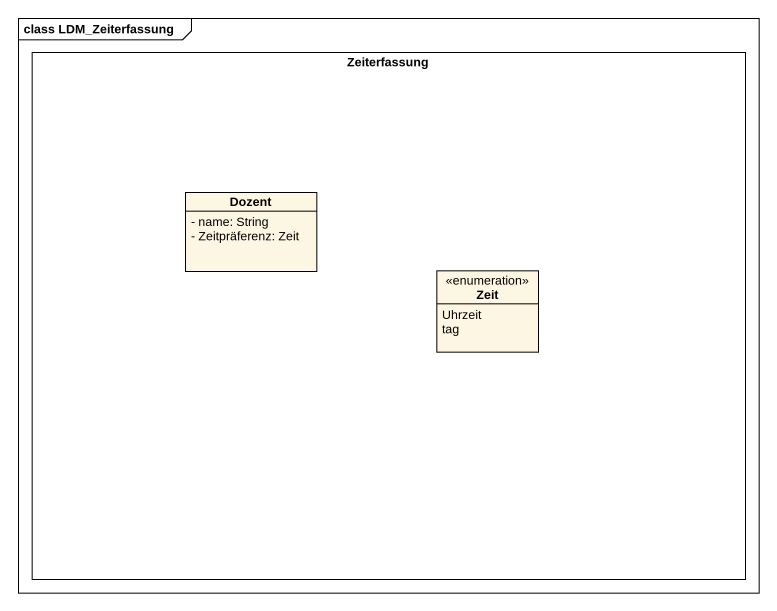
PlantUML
@startuml
mainframe class LDM_Zeiterfassung
hide circle
hide empty members
skinparam classAttributeIconSize 0
rectangle Zeiterfassung {
  class Dozent {
    - name: String
    - Zeitpräferenz: Zeit
  }
  enum Zeit {
    Uhrzeit
    tag
  }
}
@enduml
